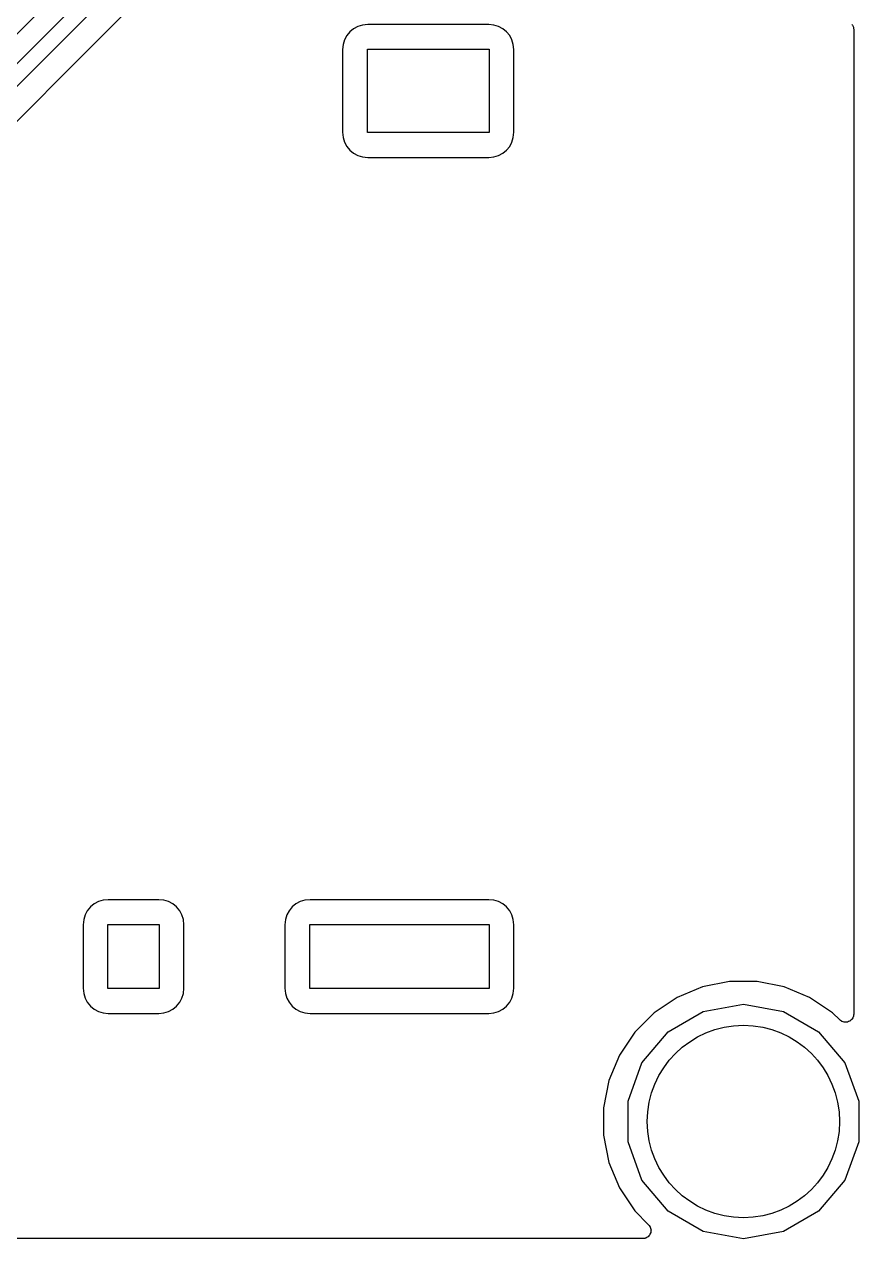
# Model space of a CAD drawing. Extents: x 10 to 287, y -200 to -10.
# Drawn here: x 128.83 to 141.86, y -151.31 to -132.37 of the extents above; entities that cross this region are included whole.
import ezdxf

# ---------------------------------------------------------------- set-up
doc = ezdxf.new("R2010")
doc.units = 0
doc.header["$MEASUREMENT"] = 0
doc.layers.add('BLACK', color=7, linetype='CONTINUOUS')

msp = doc.modelspace()

# ---------------------------------------------------------------- linework, layer by layer
at = {"layer": 'BLACK', "linetype": 'CONTINUOUS'}
for p, q in [((133.345, -127.887), (126.712, -134.52)), ((126.952, -134.745), (133.504, -128.193)), ((133.681, -128.37), (127.162, -134.889)), ((129.928, -132.666), (133.884, -128.71)), ((134.112, -132.378), (134.039, -132.4)), ((134.193, -132.37), (134.112, -132.378)), ((136.081, -132.37), (134.193, -132.37)), ((136.162, -132.378), (136.081, -132.37)), ((136.235, -132.4), (136.162, -132.378)), ((141.748, -132.363), (141.754, -132.373)), ((141.754, -132.373), (141.761, -132.382)), ((141.761, -132.382), (141.765, -132.392)), ((141.765, -132.392), (141.771, -132.402)), ((133.866, -132.542), (133.831, -132.608)), ((133.914, -132.483), (133.866, -132.542)), ((133.973, -132.435), (133.914, -132.483)), ((134.039, -132.4), (133.973, -132.435)), ((136.301, -132.435), (136.235, -132.4)), ((136.36, -132.483), (136.301, -132.435)), ((136.408, -132.542), (136.36, -132.483)), ((136.443, -132.608), (136.408, -132.542)), ((141.771, -132.402), (141.772, -132.413)), ((141.772, -132.413), (141.776, -132.423)), ((141.776, -132.423), (141.776, -132.434)), ((141.776, -132.434), (141.778, -132.445)), ((141.778, -132.445), (141.778, -147.806)), ((127.82, -134.774), (129.928, -132.666)), ((133.809, -132.681), (133.801, -132.762)), ((133.801, -132.762), (133.801, -134.05)), ((133.831, -132.608), (133.809, -132.681)), ((134.187, -134.056), (134.187, -132.756)), ((134.187, -132.756), (136.087, -132.756)), ((136.087, -132.756), (136.087, -134.056)), ((136.465, -132.681), (136.443, -132.608)), ((136.473, -132.762), (136.465, -132.681)), ((136.473, -134.05), (136.473, -132.762)), ((133.801, -134.05), (133.809, -134.131)), ((136.087, -134.056), (134.187, -134.056)), ((136.465, -134.131), (136.473, -134.05)), ((133.809, -134.131), (133.831, -134.204)), ((133.831, -134.204), (133.866, -134.27)), ((133.866, -134.27), (133.914, -134.329)), ((136.36, -134.329), (136.408, -134.27)), ((136.408, -134.27), (136.443, -134.204)), ((136.443, -134.204), (136.465, -134.131)), ((133.914, -134.329), (133.973, -134.377)), ((133.973, -134.377), (134.039, -134.412)), ((134.039, -134.412), (134.112, -134.434)), ((134.112, -134.434), (134.193, -134.442)), ((134.193, -134.442), (136.081, -134.442)), ((136.081, -134.442), (136.162, -134.434)), ((136.162, -134.434), (136.235, -134.412)), ((136.235, -134.412), (136.301, -134.377)), ((136.301, -134.377), (136.36, -134.329)), ((130.062, -146.028), (129.989, -146.05)), ((130.143, -146.02), (130.062, -146.028)), ((130.931, -146.02), (130.143, -146.02)), ((131.012, -146.028), (130.931, -146.02)), ((131.085, -146.05), (131.012, -146.028)), ((133.212, -146.028), (133.139, -146.05)), ((133.293, -146.02), (133.212, -146.028)), ((136.081, -146.02), (133.293, -146.02)), ((136.162, -146.028), (136.081, -146.02)), ((136.235, -146.05), (136.162, -146.028)), ((129.816, -146.192), (129.781, -146.258)), ((129.864, -146.133), (129.816, -146.192)), ((129.923, -146.085), (129.864, -146.133)), ((129.989, -146.05), (129.923, -146.085)), ((131.151, -146.085), (131.085, -146.05)), ((131.21, -146.133), (131.151, -146.085)), ((131.258, -146.192), (131.21, -146.133)), ((131.293, -146.258), (131.258, -146.192)), ((132.966, -146.192), (132.931, -146.258)), ((133.014, -146.133), (132.966, -146.192)), ((133.073, -146.085), (133.014, -146.133)), ((133.139, -146.05), (133.073, -146.085)), ((136.301, -146.085), (136.235, -146.05)), ((136.36, -146.133), (136.301, -146.085)), ((136.408, -146.192), (136.36, -146.133)), ((136.443, -146.258), (136.408, -146.192)), ((129.759, -146.331), (129.751, -146.412)), ((129.781, -146.258), (129.759, -146.331)), ((130.137, -147.406), (130.137, -146.406)), ((130.137, -146.406), (130.937, -146.406)), ((130.937, -146.406), (130.937, -147.406)), ((131.315, -146.331), (131.293, -146.258)), ((131.323, -146.412), (131.315, -146.331)), ((132.909, -146.331), (132.901, -146.412)), ((132.931, -146.258), (132.909, -146.331)), ((133.287, -147.406), (133.287, -146.406)), ((133.287, -146.406), (136.087, -146.406)), ((136.087, -146.406), (136.087, -147.406)), ((136.465, -146.331), (136.443, -146.258)), ((136.473, -146.412), (136.465, -146.331)), ((129.751, -146.412), (129.751, -147.4)), ((131.323, -147.4), (131.323, -146.412)), ((132.901, -146.412), (132.901, -147.4)), ((136.473, -147.4), (136.473, -146.412)), ((139.84, -147.295), (139.419, -147.379)), ((140.271, -147.295), (139.84, -147.295)), ((140.693, -147.379), (140.271, -147.295)), ((129.751, -147.4), (129.759, -147.481)), ((129.759, -147.481), (129.781, -147.554)), ((130.937, -147.406), (130.137, -147.406)), ((131.293, -147.554), (131.315, -147.481)), ((131.315, -147.481), (131.323, -147.4)), ((132.901, -147.4), (132.909, -147.481)), ((132.909, -147.481), (132.931, -147.554)), ((136.087, -147.406), (133.287, -147.406)), ((136.443, -147.554), (136.465, -147.481)), ((136.465, -147.481), (136.473, -147.4)), ((139.021, -147.544), (138.663, -147.783)), ((139.419, -147.379), (139.021, -147.544)), ((141.09, -147.544), (140.693, -147.379)), ((141.448, -147.783), (141.09, -147.544)), ((129.781, -147.554), (129.816, -147.62)), ((129.816, -147.62), (129.864, -147.679)), ((129.864, -147.679), (129.923, -147.727)), ((129.923, -147.727), (129.989, -147.762)), ((131.085, -147.762), (131.151, -147.727)), ((131.151, -147.727), (131.21, -147.679)), ((131.21, -147.679), (131.258, -147.62)), ((131.258, -147.62), (131.293, -147.554)), ((132.931, -147.554), (132.966, -147.62)), ((132.966, -147.62), (133.014, -147.679)), ((133.014, -147.679), (133.073, -147.727)), ((133.073, -147.727), (133.139, -147.762)), ((136.235, -147.762), (136.301, -147.727)), ((136.301, -147.727), (136.36, -147.679)), ((136.36, -147.679), (136.408, -147.62)), ((136.408, -147.62), (136.443, -147.554)), ((139.43, -147.761), (140.056, -147.651)), ((140.056, -147.651), (140.681, -147.761)), ((129.989, -147.762), (130.062, -147.784)), ((130.062, -147.784), (130.143, -147.792)), ((130.143, -147.792), (130.931, -147.792)), ((130.931, -147.792), (131.012, -147.784)), ((131.012, -147.784), (131.085, -147.762)), ((133.139, -147.762), (133.212, -147.784)), ((133.212, -147.784), (133.293, -147.792)), ((133.293, -147.792), (136.081, -147.792)), ((136.081, -147.792), (136.162, -147.784)), ((136.162, -147.784), (136.235, -147.762)), ((138.663, -147.783), (138.359, -148.087)), ((138.881, -148.079), (139.43, -147.761)), ((140.681, -147.761), (141.23, -148.079)), ((141.561, -147.895), (141.448, -147.783)), ((141.574, -147.905), (141.561, -147.895)), ((141.587, -147.916), (141.574, -147.905)), ((141.592, -147.918), (141.587, -147.916)), ((141.597, -147.921), (141.592, -147.918)), ((141.613, -147.925), (141.597, -147.921)), ((141.628, -147.931), (141.613, -147.925)), ((141.698, -147.921), (141.683, -147.928)), ((141.714, -147.916), (141.698, -147.921)), ((141.718, -147.912), (141.714, -147.916)), ((141.723, -147.91), (141.718, -147.912)), ((141.735, -147.898), (141.723, -147.91)), ((141.748, -147.887), (141.735, -147.898)), ((141.751, -147.882), (141.748, -147.887)), ((141.755, -147.879), (141.751, -147.882)), ((141.762, -147.864), (141.755, -147.879)), ((141.77, -147.849), (141.762, -147.864)), ((141.771, -147.844), (141.77, -147.849)), ((141.773, -147.839), (141.771, -147.844)), ((141.775, -147.822), (141.773, -147.839)), ((141.778, -147.806), (141.775, -147.822)), ((138.359, -148.087), (138.12, -148.444)), ((138.473, -148.565), (138.881, -148.079)), ((141.23, -148.079), (141.638, -148.565)), ((141.634, -147.931), (141.628, -147.931)), ((141.639, -147.932), (141.634, -147.931)), ((141.656, -147.931), (141.639, -147.932)), ((141.673, -147.931), (141.656, -147.931)), ((141.678, -147.929), (141.673, -147.931)), ((141.683, -147.928), (141.678, -147.929)), ((138.12, -148.444), (137.956, -148.842)), ((138.256, -149.162), (138.473, -148.565)), ((141.638, -148.565), (141.856, -149.162)), ((137.956, -148.842), (137.872, -149.264)), ((138.256, -149.796), (138.256, -149.162)), ((141.856, -149.162), (141.856, -149.796)), ((137.872, -149.264), (137.872, -149.694)), ((137.872, -149.694), (137.956, -150.116)), ((138.473, -150.393), (138.256, -149.796)), ((141.856, -149.796), (141.638, -150.393)), ((137.956, -150.116), (138.12, -150.514)), ((138.12, -150.514), (138.359, -150.871)), ((138.881, -150.879), (138.473, -150.393)), ((141.638, -150.393), (141.23, -150.879)), ((138.359, -150.871), (138.577, -151.089)), ((139.43, -151.197), (138.881, -150.879)), ((141.23, -150.879), (140.681, -151.197)), ((138.577, -151.089), (138.587, -151.103)), ((138.587, -151.103), (138.597, -151.115)), ((138.597, -151.115), (138.599, -151.121)), ((138.599, -151.121), (138.602, -151.125)), ((138.602, -151.125), (138.607, -151.141)), ((138.607, -151.141), (138.612, -151.157)), ((138.487, -151.306), (116.63, -151.306)), ((138.504, -151.303), (138.487, -151.306)), ((138.52, -151.302), (138.504, -151.303)), ((138.525, -151.299), (138.52, -151.302)), ((138.531, -151.298), (138.525, -151.299)), ((138.545, -151.29), (138.531, -151.298)), ((138.56, -151.283), (138.545, -151.29)), ((138.564, -151.279), (138.56, -151.283)), ((138.569, -151.276), (138.564, -151.279)), ((138.58, -151.264), (138.569, -151.276)), ((138.591, -151.252), (138.58, -151.264)), ((138.594, -151.247), (138.591, -151.252)), ((138.597, -151.243), (138.594, -151.247)), ((138.603, -151.227), (138.597, -151.243)), ((138.61, -151.212), (138.603, -151.227)), ((138.611, -151.206), (138.61, -151.212)), ((138.612, -151.201), (138.611, -151.206)), ((138.612, -151.157), (138.612, -151.163)), ((138.612, -151.163), (138.614, -151.168)), ((138.614, -151.168), (138.612, -151.184)), ((138.612, -151.184), (138.612, -151.201)), ((140.056, -151.307), (139.43, -151.197)), ((140.681, -151.197), (140.056, -151.307))]:
    msp.add_line(p, q, dxfattribs=at)
at = {"layer": 'BLACK'}
msp.add_circle((140.056, -149.479), 1.5, dxfattribs=at)

doc.saveas('drawing.dxf')
